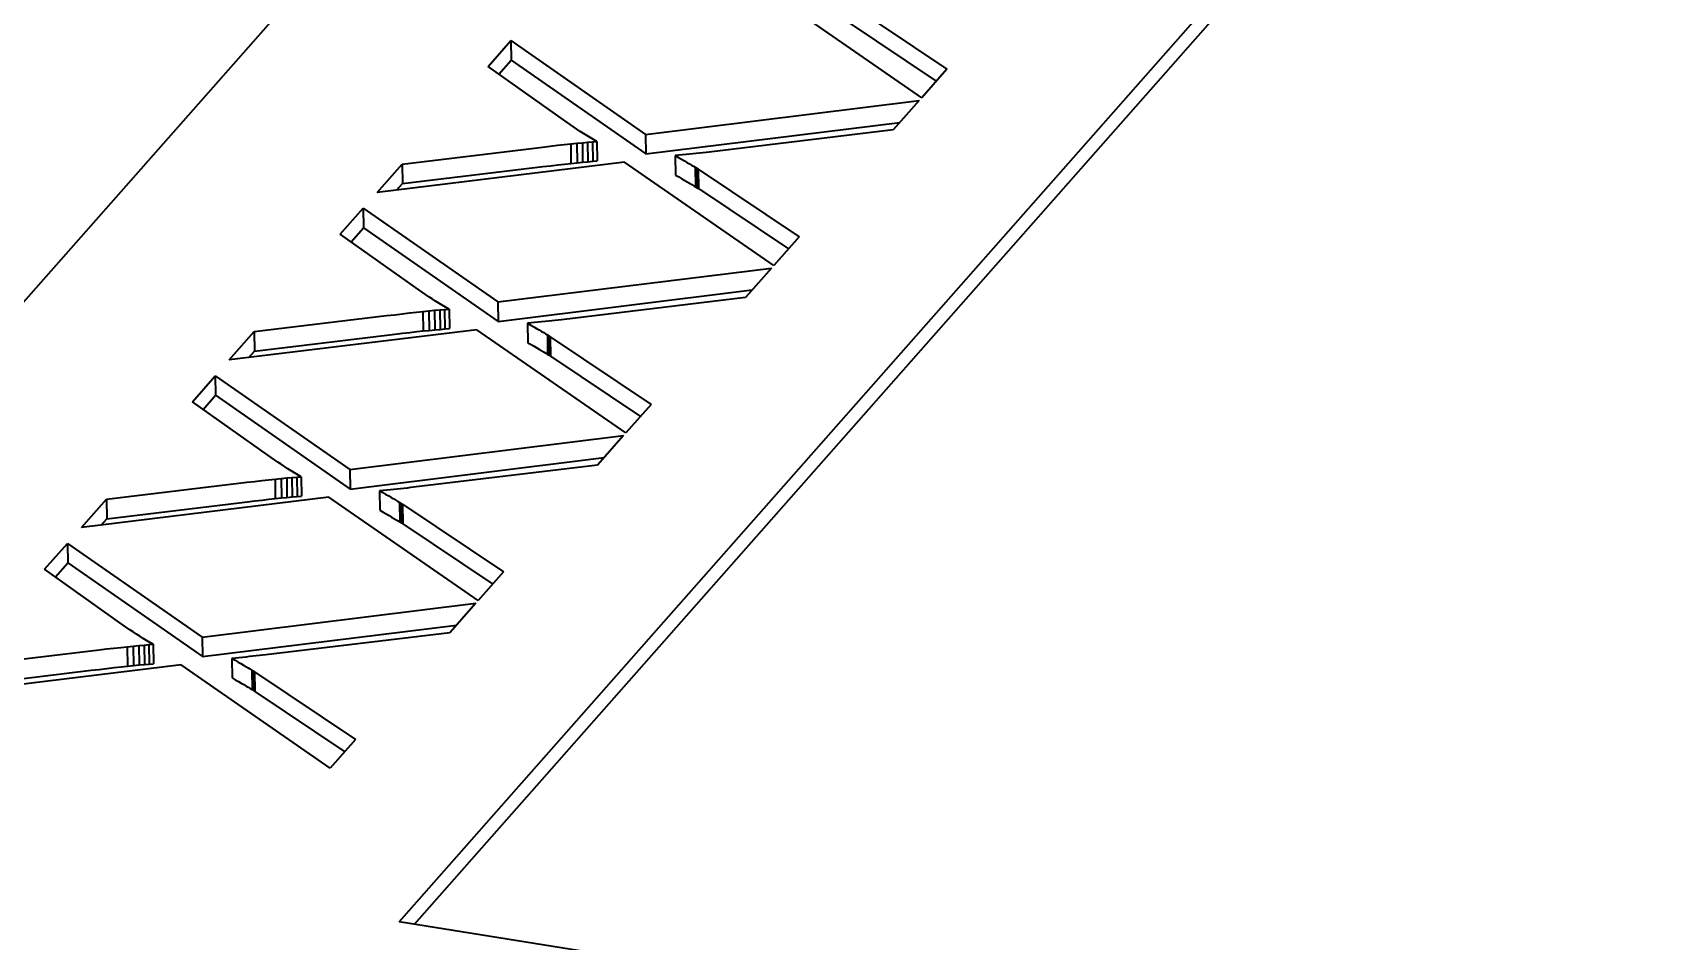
# Model space of a CAD drawing. Extents: x -1051 to 2563, y -231 to 775.
# Drawn here: x -283.658 to -279.888, y 555.107 to 557.2 of the extents above; entities that cross this region are included whole.
import ezdxf

# ---------------------------------------------------------------- set-up
doc = ezdxf.new("R2010")
doc.units = 0

msp = doc.modelspace()

# ---------------------------------------------------------------- linework, layer by layer
at = {"color": 7, "lineweight": 35, "ltscale": 0.138122}
msp.add_line((-285.4059, 554.6219), (-281.751, 558.7651), dxfattribs=at)
at = {"color": 7, "lineweight": 35, "ltscale": 0.110498}
msp.add_line((-282.8135, 555.1523), (-279.8896, 558.4669), dxfattribs=at)
at = {"color": 7, "lineweight": 35, "ltscale": 0.10919}
msp.add_line((-282.7782, 555.1467), (-279.8889, 558.422), dxfattribs=at)
at = {"color": 7, "lineweight": 35, "ltscale": 0.01045}
msp.add_line((-281.6097, 557.0504), (-281.9534, 557.2884), dxfattribs=at)
at = {"color": 7, "lineweight": 35, "ltscale": 0.007003}
for p, q in [((-281.7843, 557.2723), (-281.5516, 557.1163)), ((-282.1249, 556.8862), (-281.8922, 556.7302)), ((-283.1465, 555.728), (-282.9139, 555.572))]:
    msp.add_line(p, q, dxfattribs=at)
at = {"color": 7, "lineweight": 35, "ltscale": 0.00624}
for p, q in [((-281.7836, 557.2274), (-281.5763, 557.0884)), ((-282.1242, 556.8413), (-281.9168, 556.7023)), ((-282.4647, 556.4553), (-282.2574, 556.3163)), ((-283.1458, 555.6831), (-282.9385, 555.5441))]:
    msp.add_line(p, q, dxfattribs=at)
at = {"color": 7, "lineweight": 35, "ltscale": 0.001988}
for p, q in [((-282.6085, 557.1224), (-282.5559, 557.182)), ((-282.9491, 556.7363), (-282.8965, 556.796)), ((-283.2896, 556.3503), (-283.237, 556.4099)), ((-283.6302, 555.9642), (-283.5776, 556.0239))]:
    msp.add_line(p, q, dxfattribs=at)
at = {"color": 7, "lineweight": 35, "ltscale": 0.009449}
for p, q in [((-282.5559, 557.182), (-282.2456, 556.9662)), ((-282.8965, 556.796), (-282.5862, 556.5801)), ((-282.8958, 556.7511), (-282.5854, 556.5353)), ((-283.237, 556.4099), (-282.9267, 556.1941)), ((-283.2363, 556.365), (-282.926, 556.1492)), ((-283.5769, 555.9789), (-283.2666, 555.7631))]:
    msp.add_line(p, q, dxfattribs=at)
at = {"color": 7, "lineweight": 35, "ltscale": 0.001122}
for p, q in [((-282.5559, 557.182), (-282.5552, 557.1371)), ((-282.3682, 556.9489), (-282.3675, 556.9041)), ((-282.1772, 556.9172), (-282.1765, 556.8723)), ((-282.8067, 556.8977), (-282.806, 556.8528)), ((-282.1314, 556.8903), (-282.1307, 556.8455)), ((-282.1279, 556.8881), (-282.1272, 556.8433)), ((-282.8965, 556.796), (-282.8958, 556.7511)), ((-282.5862, 556.5801), (-282.5854, 556.5353)), ((-282.7588, 556.5581), (-282.7581, 556.5132)), ((-282.7319, 556.5608), (-282.7312, 556.5159)), ((-282.7199, 556.5619), (-282.7192, 556.517)), ((-282.6985, 556.5636), (-282.6978, 556.5187)), ((-283.1473, 556.5117), (-283.1466, 556.4668)), ((-282.4654, 556.5001), (-282.4647, 556.4553)), ((-283.0994, 556.1721), (-283.0987, 556.1272)), ((-283.0855, 556.1735), (-283.0848, 556.1286)), ((-283.0725, 556.1747), (-283.0718, 556.1299)), ((-283.0605, 556.1758), (-283.0598, 556.131)), ((-283.0493, 556.1768), (-283.0486, 556.1319)), ((-283.0391, 556.1776), (-283.0384, 556.1327)), ((-282.806, 556.1141), (-282.8053, 556.0692)), ((-283.4261, 555.7874), (-283.4254, 555.7426)), ((-283.3899, 555.7907), (-283.3892, 555.7458)), ((-283.2673, 555.808), (-283.2666, 555.7631))]:
    msp.add_line(p, q, dxfattribs=at)
at = {"color": 7, "lineweight": 35, "ltscale": 0.001078}
for p, q in [((-282.5837, 557.1048), (-282.5552, 557.1371)), ((-282.9243, 556.7188), (-282.8958, 556.7511))]:
    msp.add_line(p, q, dxfattribs=at)
at = {"color": 7, "lineweight": 35, "ltscale": 0.00945}
for p, q in [((-282.5552, 557.1371), (-282.2449, 556.9213)), ((-283.5776, 556.0239), (-283.2673, 555.808))]:
    msp.add_line(p, q, dxfattribs=at)
at = {"color": 7, "lineweight": 35, "ltscale": 0.005314}
for p, q in [((-282.4351, 556.9995), (-282.6085, 557.1224)), ((-282.7756, 556.6134), (-282.9491, 556.7363)), ((-283.1162, 556.2274), (-283.2896, 556.3503)), ((-283.4568, 555.8413), (-283.6302, 555.9642))]:
    msp.add_line(p, q, dxfattribs=at)
at = {"color": 7, "lineweight": 35, "ltscale": 0.002196}
for p, q in [((-281.5516, 557.1163), (-281.6097, 557.0504)), ((-282.2328, 556.3442), (-282.2909, 556.2783))]:
    msp.add_line(p, q, dxfattribs=at)
at = {"color": 7, "lineweight": 35, "ltscale": 0.01588}
for p, q in [((-282.2456, 556.9662), (-281.6152, 557.0442)), ((-282.9267, 556.1941), (-282.2963, 556.2721)), ((-283.2673, 555.808), (-282.6369, 555.886))]:
    msp.add_line(p, q, dxfattribs=at)
at = {"color": 7, "lineweight": 35, "ltscale": 0.002261}
for p, q in [((-281.6152, 557.0442), (-281.675, 556.9764)), ((-281.9558, 556.6581), (-282.0156, 556.5903)), ((-282.2963, 556.2721), (-282.3562, 556.2043)), ((-282.6369, 555.886), (-282.6967, 555.8182))]:
    msp.add_line(p, q, dxfattribs=at)
at = {"color": 7, "lineweight": 35, "ltscale": 0.000236891}
msp.add_line((-282.4274, 556.994), (-282.4351, 556.9995), dxfattribs=at)
at = {"color": 7, "lineweight": 35, "ltscale": 0.000234509}
for p, q in [((-282.4197, 556.9886), (-282.4274, 556.994)), ((-283.1008, 556.2164), (-283.1085, 556.2218))]:
    msp.add_line(p, q, dxfattribs=at)
at = {"color": 7, "lineweight": 35, "ltscale": 0.000234267}
msp.add_line((-282.412, 556.9833), (-282.4197, 556.9886), dxfattribs=at)
at = {"color": 7, "lineweight": 35, "ltscale": 0.000231069}
for p, q in [((-282.4043, 556.9781), (-282.412, 556.9833)), ((-283.0854, 556.2061), (-283.0931, 556.2112))]:
    msp.add_line(p, q, dxfattribs=at)
at = {"color": 7, "lineweight": 35, "ltscale": 0.01474}
for p, q in [((-282.2449, 556.9213), (-281.6598, 556.9937)), ((-282.5854, 556.5353), (-282.0003, 556.6077)), ((-282.926, 556.1492), (-282.3409, 556.2216)), ((-283.2666, 555.7631), (-282.6814, 555.8356))]:
    msp.add_line(p, q, dxfattribs=at)
at = {"color": 7, "lineweight": 35, "ltscale": 0.000372905}
for p, q in [((-282.4331, 556.9426), (-282.4183, 556.9442)), ((-282.4324, 556.8977), (-282.4176, 556.8993)), ((-282.7737, 556.5565), (-282.7588, 556.5581)), ((-282.7729, 556.5117), (-282.7581, 556.5132)), ((-283.1142, 556.1705), (-283.0994, 556.1721)), ((-283.1135, 556.1256), (-283.0987, 556.1272)), ((-283.4548, 555.7844), (-283.4399, 555.786)), ((-283.4541, 555.7395), (-283.4392, 555.7411))]:
    msp.add_line(p, q, dxfattribs=at)
at = {"color": 7, "lineweight": 35, "ltscale": 0.000349666}
for p, q in [((-282.4183, 556.9442), (-282.4044, 556.9456)), ((-282.4176, 556.8993), (-282.4037, 556.9007)), ((-283.0994, 556.1721), (-283.0855, 556.1735)), ((-283.0987, 556.1272), (-283.0848, 556.1286))]:
    msp.add_line(p, q, dxfattribs=at)
at = {"color": 7, "lineweight": 35, "ltscale": 0.001123}
for p, q in [((-282.4183, 556.9442), (-282.4176, 556.8993)), ((-282.4044, 556.9456), (-282.4037, 556.9007)), ((-282.3914, 556.9469), (-282.3907, 556.902)), ((-282.3793, 556.948), (-282.3786, 556.9031)), ((-282.358, 556.9497), (-282.3573, 556.9048)), ((-282.2456, 556.9662), (-282.2449, 556.9213)), ((-282.1249, 556.8862), (-282.1242, 556.8413)), ((-282.7449, 556.5596), (-282.7442, 556.5146)), ((-282.7087, 556.5629), (-282.708, 556.5179)), ((-282.5178, 556.5311), (-282.5171, 556.4862)), ((-282.472, 556.5043), (-282.4713, 556.4594)), ((-282.4684, 556.5021), (-282.4677, 556.4572)), ((-283.237, 556.4099), (-283.2363, 556.365)), ((-282.9267, 556.1941), (-282.926, 556.1492)), ((-283.4878, 556.1256), (-283.4871, 556.0807)), ((-282.8584, 556.1451), (-282.8577, 556.1002)), ((-282.8125, 556.1182), (-282.8118, 556.0733)), ((-282.809, 556.116), (-282.8083, 556.0711)), ((-283.5776, 556.0239), (-283.5769, 555.9789)), ((-283.4399, 555.786), (-283.4392, 555.7411)), ((-283.4131, 555.7887), (-283.4124, 555.7438)), ((-283.401, 555.7898), (-283.4003, 555.7449)), ((-283.3797, 555.7915), (-283.379, 555.7466)), ((-283.1989, 555.759), (-283.1982, 555.7141)), ((-283.1531, 555.7322), (-283.1524, 555.6873)), ((-283.1496, 555.73), (-283.1489, 555.6851)), ((-283.1465, 555.728), (-283.1458, 555.6831))]:
    msp.add_line(p, q, dxfattribs=at)
at = {"color": 7, "lineweight": 35, "ltscale": 0.000325829}
for p, q in [((-282.4044, 556.9456), (-282.3914, 556.9469)), ((-282.4037, 556.9007), (-282.3907, 556.902)), ((-283.0855, 556.1735), (-283.0725, 556.1747)), ((-283.0848, 556.1286), (-283.0718, 556.1299))]:
    msp.add_line(p, q, dxfattribs=at)
at = {"color": 7, "lineweight": 35, "ltscale": 0.00023003}
msp.add_line((-282.3965, 556.9731), (-282.4043, 556.9781), dxfattribs=at)
at = {"color": 7, "lineweight": 35, "ltscale": 0.000228561}
msp.add_line((-282.3889, 556.9682), (-282.3965, 556.9731), dxfattribs=at)
at = {"color": 7, "lineweight": 35, "ltscale": 0.00030261}
for p, q in [((-282.3914, 556.9469), (-282.3793, 556.948)), ((-282.3907, 556.902), (-282.3786, 556.9031)), ((-282.7319, 556.5608), (-282.7199, 556.5619)), ((-282.7312, 556.5159), (-282.7192, 556.517)), ((-283.0725, 556.1747), (-283.0605, 556.1758)), ((-283.0718, 556.1299), (-283.0598, 556.131)), ((-283.4131, 555.7887), (-283.401, 555.7898)), ((-283.4124, 555.7438), (-283.4003, 555.7449))]:
    msp.add_line(p, q, dxfattribs=at)
at = {"color": 7, "lineweight": 35, "ltscale": 0.000227572}
for p, q in [((-282.3811, 556.9634), (-282.3889, 556.9682)), ((-282.7217, 556.5773), (-282.7294, 556.5822)), ((-283.4028, 555.8052), (-283.4105, 555.8101))]:
    msp.add_line(p, q, dxfattribs=at)
at = {"color": 7, "lineweight": 35, "ltscale": 0.000225181}
msp.add_line((-282.3734, 556.9587), (-282.3811, 556.9634), dxfattribs=at)
at = {"color": 7, "lineweight": 35, "ltscale": 0.000279412}
for p, q in [((-282.3793, 556.948), (-282.3682, 556.9489)), ((-282.7192, 556.517), (-282.708, 556.5179)), ((-283.0605, 556.1758), (-283.0493, 556.1768)), ((-283.0598, 556.131), (-283.0486, 556.1319)), ((-283.401, 555.7898), (-283.3899, 555.7907))]:
    msp.add_line(p, q, dxfattribs=at)
at = {"color": 7, "lineweight": 35, "ltscale": 0.000224399}
for p, q in [((-282.3657, 556.9542), (-282.3734, 556.9587)), ((-283.0468, 556.182), (-283.0545, 556.1866))]:
    msp.add_line(p, q, dxfattribs=at)
at = {"color": 7, "lineweight": 35, "ltscale": 0.000255593}
for p, q in [((-282.3682, 556.9489), (-282.358, 556.9497)), ((-282.708, 556.5179), (-282.6978, 556.5187)), ((-283.3899, 555.7907), (-283.3797, 555.7915))]:
    msp.add_line(p, q, dxfattribs=at)
at = {"color": 7, "lineweight": 35, "ltscale": 0.000222198}
msp.add_line((-282.358, 556.9497), (-282.3657, 556.9542), dxfattribs=at)
at = {"color": 7, "lineweight": 35, "ltscale": 0.010678}
for p, q in [((-281.675, 556.9764), (-282.0991, 556.9253)), ((-282.3562, 556.2043), (-282.7802, 556.1532))]:
    msp.add_line(p, q, dxfattribs=at)
at = {"color": 7, "lineweight": 35, "ltscale": 0.007681}
for p, q in [((-282.8067, 556.8977), (-282.5017, 556.9346)), ((-282.806, 556.8528), (-282.501, 556.8898)), ((-283.1473, 556.5117), (-282.8423, 556.5486)), ((-283.1466, 556.4668), (-282.8416, 556.5037)), ((-283.4878, 556.1256), (-283.1828, 556.1625)), ((-283.4871, 556.0807), (-283.1821, 556.1176)), ((-283.8277, 555.6946), (-283.5226, 555.7316))]:
    msp.add_line(p, q, dxfattribs=at)
at = {"color": 7, "lineweight": 35, "ltscale": 0.000466533}
for p, q in [((-282.5017, 556.9346), (-282.4832, 556.9369)), ((-283.1821, 556.1176), (-283.1636, 556.1199)), ((-283.5226, 555.7316), (-283.5041, 555.7338))]:
    msp.add_line(p, q, dxfattribs=at)
at = {"color": 7, "lineweight": 35, "ltscale": 0.000443263}
for p, q in [((-282.4832, 556.9369), (-282.4655, 556.939)), ((-282.4825, 556.892), (-282.4648, 556.894)), ((-282.8237, 556.5508), (-282.8061, 556.5529)), ((-282.823, 556.5059), (-282.8054, 556.508)), ((-283.1643, 556.1647), (-283.1467, 556.1668)), ((-283.1636, 556.1199), (-283.146, 556.1219)), ((-283.5048, 555.7787), (-283.4872, 555.7808))]:
    msp.add_line(p, q, dxfattribs=at)
at = {"color": 7, "lineweight": 35, "ltscale": 0.00042}
for p, q in [((-282.4655, 556.939), (-282.4489, 556.9409)), ((-283.1467, 556.1668), (-283.13, 556.1687)), ((-283.146, 556.1219), (-283.1293, 556.1238))]:
    msp.add_line(p, q, dxfattribs=at)
at = {"color": 7, "lineweight": 35, "ltscale": 0.000396156}
for p, q in [((-282.4489, 556.9409), (-282.4331, 556.9426)), ((-283.13, 556.1687), (-283.1142, 556.1705)), ((-283.1293, 556.1238), (-283.1135, 556.1256))]:
    msp.add_line(p, q, dxfattribs=at)
at = {"color": 7, "lineweight": 35, "ltscale": 0.000208465}
for p, q in [((-282.1689, 556.918), (-282.1772, 556.9172)), ((-282.8501, 556.1459), (-282.8584, 556.1451))]:
    msp.add_line(p, q, dxfattribs=at)
at = {"color": 7, "lineweight": 35, "ltscale": 0.000214623}
for p, q in [((-282.1772, 556.9172), (-282.1698, 556.9129)), ((-282.1765, 556.8723), (-282.1691, 556.868))]:
    msp.add_line(p, q, dxfattribs=at)
at = {"color": 7, "lineweight": 35, "ltscale": 0.000200902}
msp.add_line((-282.1698, 556.9129), (-282.1628, 556.9089), dxfattribs=at)
at = {"color": 7, "lineweight": 35, "ltscale": 0.000206187}
for p, q in [((-282.1607, 556.9188), (-282.1689, 556.918)), ((-282.5013, 556.5327), (-282.5095, 556.5319))]:
    msp.add_line(p, q, dxfattribs=at)
at = {"color": 7, "lineweight": 35, "ltscale": 0.000187379}
for p, q in [((-282.1628, 556.9089), (-282.1563, 556.9052)), ((-282.1621, 556.864), (-282.1556, 556.8602)), ((-282.7875, 556.1523), (-282.795, 556.1515)), ((-282.8432, 556.0919), (-282.8368, 556.0881)), ((-283.1845, 555.7507), (-283.178, 555.7469))]:
    msp.add_line(p, q, dxfattribs=at)
at = {"color": 7, "lineweight": 35, "ltscale": 0.000203909}
msp.add_line((-282.1526, 556.9196), (-282.1607, 556.9188), dxfattribs=at)
at = {"color": 7, "lineweight": 35, "ltscale": 0.000200113}
for p, q in [((-282.1447, 556.9203), (-282.1526, 556.9196)), ((-282.8258, 556.1483), (-282.8337, 556.1475))]:
    msp.add_line(p, q, dxfattribs=at)
at = {"color": 7, "lineweight": 35, "ltscale": 0.000197835}
for p, q in [((-282.1368, 556.9211), (-282.1447, 556.9203)), ((-282.4773, 556.5351), (-282.4852, 556.5343)), ((-282.8179, 556.149), (-282.8258, 556.1483)), ((-283.1584, 555.763), (-283.1663, 555.7622))]:
    msp.add_line(p, q, dxfattribs=at)
at = {"color": 7, "lineweight": 35, "ltscale": 0.000194961}
for p, q in [((-282.129, 556.922), (-282.1368, 556.9211)), ((-282.4696, 556.5359), (-282.4773, 556.5351))]:
    msp.add_line(p, q, dxfattribs=at)
at = {"color": 7, "lineweight": 35, "ltscale": 0.000192522}
for p, q in [((-282.1214, 556.9228), (-282.129, 556.922)), ((-282.4619, 556.5367), (-282.4696, 556.5359))]:
    msp.add_line(p, q, dxfattribs=at)
at = {"color": 7, "lineweight": 35, "ltscale": 0.000189653}
for p, q in [((-282.1138, 556.9236), (-282.1214, 556.9228)), ((-282.4544, 556.5376), (-282.4619, 556.5367))]:
    msp.add_line(p, q, dxfattribs=at)
at = {"color": 7, "lineweight": 35, "ltscale": 0.000187211}
msp.add_line((-282.1064, 556.9244), (-282.1138, 556.9236), dxfattribs=at)
at = {"color": 7, "lineweight": 35, "ltscale": 0.00018359}
for p, q in [((-282.0991, 556.9253), (-282.1064, 556.9244)), ((-282.7802, 556.1532), (-282.7875, 556.1523))]:
    msp.add_line(p, q, dxfattribs=at)
at = {"color": 7, "lineweight": 35, "ltscale": 0.014365}
for p, q in [((-282.294, 556.9023), (-282.8643, 556.8324)), ((-282.6345, 556.5162), (-283.2049, 556.4464)), ((-282.9751, 556.1302), (-283.5454, 556.0603)), ((-283.3156, 555.7441), (-283.886, 555.6743))]:
    msp.add_line(p, q, dxfattribs=at)
at = {"color": 7, "lineweight": 35, "ltscale": 0.002177}
for p, q in [((-282.8643, 556.8324), (-282.8067, 556.8977)), ((-283.2049, 556.4464), (-283.1473, 556.5117)), ((-283.5454, 556.0603), (-283.4878, 556.1256))]:
    msp.add_line(p, q, dxfattribs=at)
at = {"color": 7, "lineweight": 35, "ltscale": 0.000466351}
for p, q in [((-282.501, 556.8898), (-282.4825, 556.892)), ((-283.1828, 556.1625), (-283.1643, 556.1647)), ((-283.5233, 555.7765), (-283.5048, 555.7787))]:
    msp.add_line(p, q, dxfattribs=at)
at = {"color": 7, "lineweight": 35, "ltscale": 0.000420175}
msp.add_line((-282.4648, 556.894), (-282.4482, 556.896), dxfattribs=at)
at = {"color": 7, "lineweight": 35, "ltscale": 0.000395988}
msp.add_line((-282.4482, 556.896), (-282.4324, 556.8977), dxfattribs=at)
at = {"color": 7, "lineweight": 35, "ltscale": 0.000279541}
for p, q in [((-282.3786, 556.9031), (-282.3675, 556.9041)), ((-282.7199, 556.5619), (-282.7087, 556.5629)), ((-283.4003, 555.7449), (-283.3892, 555.7458))]:
    msp.add_line(p, q, dxfattribs=at)
at = {"color": 7, "lineweight": 35, "ltscale": 0.00025624}
msp.add_line((-282.3675, 556.9041), (-282.3573, 556.9048), dxfattribs=at)
at = {"color": 7, "lineweight": 35, "ltscale": 0.010451}
for p, q in [((-281.9503, 556.6644), (-282.294, 556.9023)), ((-282.6314, 555.8923), (-282.9751, 556.1302))]:
    msp.add_line(p, q, dxfattribs=at)
at = {"color": 7, "lineweight": 35, "ltscale": 0.000172991}
for p, q in [((-282.1563, 556.9052), (-282.1504, 556.9017)), ((-282.4969, 556.5191), (-282.4909, 556.5156)), ((-282.8368, 556.0881), (-282.8308, 556.0847)), ((-283.1773, 555.7021), (-283.1713, 555.6986))]:
    msp.add_line(p, q, dxfattribs=at)
at = {"color": 7, "lineweight": 35, "ltscale": 0.000159372}
for p, q in [((-282.1504, 556.9017), (-282.1449, 556.8984)), ((-282.8308, 556.0847), (-282.8253, 556.0814)), ((-283.1713, 555.6986), (-283.1658, 555.6954))]:
    msp.add_line(p, q, dxfattribs=at)
at = {"color": 7, "lineweight": 35, "ltscale": 0.000144325}
for p, q in [((-282.1449, 556.8984), (-282.1399, 556.8955)), ((-282.1442, 556.8535), (-282.1392, 556.8506))]:
    msp.add_line(p, q, dxfattribs=at)
at = {"color": 7, "lineweight": 35, "ltscale": 0.000132154}
msp.add_line((-282.1399, 556.8955), (-282.1354, 556.8928), dxfattribs=at)
at = {"color": 7, "lineweight": 35, "ltscale": 0.000117108}
for p, q in [((-282.1354, 556.8928), (-282.1314, 556.8903)), ((-282.1347, 556.8479), (-282.1307, 556.8455)), ((-282.476, 556.5067), (-282.472, 556.5043)), ((-282.4753, 556.4618), (-282.4713, 556.4594)), ((-282.8165, 556.1207), (-282.8125, 556.1182)), ((-282.8158, 556.0757), (-282.8118, 556.0733)), ((-283.1571, 555.7346), (-283.1531, 555.7322)), ((-283.1564, 555.6897), (-283.1524, 555.6873))]:
    msp.add_line(p, q, dxfattribs=at)
at = {"color": 7, "lineweight": 35, "ltscale": 0.000103515}
for p, q in [((-282.1314, 556.8903), (-282.1279, 556.8881)), ((-282.1307, 556.8455), (-282.1272, 556.8433)), ((-282.472, 556.5043), (-282.4684, 556.5021)), ((-282.4713, 556.4594), (-282.4677, 556.4572)), ((-282.8125, 556.1182), (-282.809, 556.116)), ((-282.8118, 556.0733), (-282.8083, 556.0711)), ((-283.1531, 555.7322), (-283.1496, 555.73)), ((-283.1524, 555.6873), (-283.1489, 555.6851))]:
    msp.add_line(p, q, dxfattribs=at)
at = {"color": 7, "lineweight": 35, "ltscale": 8.84747e-05}
for p, q in [((-282.1279, 556.8881), (-282.1249, 556.8862)), ((-282.8083, 556.0711), (-282.8053, 556.0692))]:
    msp.add_line(p, q, dxfattribs=at)
at = {"color": 7, "lineweight": 35, "ltscale": 0.000495726}
for p, q in [((-282.8191, 556.838), (-282.806, 556.8528)), ((-283.1597, 556.4519), (-283.1466, 556.4668))]:
    msp.add_line(p, q, dxfattribs=at)
at = {"color": 7, "lineweight": 35, "ltscale": 0.00020166}
for p, q in [((-282.1691, 556.868), (-282.1621, 556.864)), ((-283.1915, 555.7548), (-283.1845, 555.7507)), ((-283.1908, 555.7098), (-283.1838, 555.7058))]:
    msp.add_line(p, q, dxfattribs=at)
at = {"color": 7, "lineweight": 35, "ltscale": 0.000172228}
for p, q in [((-282.1556, 556.8602), (-282.1497, 556.8568)), ((-283.178, 555.7469), (-283.172, 555.7435))]:
    msp.add_line(p, q, dxfattribs=at)
at = {"color": 7, "lineweight": 35, "ltscale": 0.000160152}
msp.add_line((-282.1497, 556.8568), (-282.1442, 556.8535), dxfattribs=at)
at = {"color": 7, "lineweight": 35, "ltscale": 0.000131367}
for p, q in [((-282.1392, 556.8506), (-282.1347, 556.8479)), ((-282.821, 556.1234), (-282.8165, 556.1207))]:
    msp.add_line(p, q, dxfattribs=at)
at = {"color": 7, "lineweight": 35, "ltscale": 8.92998e-05}
for p, q in [((-282.1272, 556.8433), (-282.1242, 556.8413)), ((-282.809, 556.116), (-282.806, 556.1141))]:
    msp.add_line(p, q, dxfattribs=at)
at = {"color": 7, "lineweight": 35, "ltscale": 0.002195}
for p, q in [((-281.8922, 556.7302), (-281.9503, 556.6644)), ((-282.5733, 555.9581), (-282.6314, 555.8923)), ((-282.9139, 555.572), (-282.972, 555.5062))]:
    msp.add_line(p, q, dxfattribs=at)
at = {"color": 7, "lineweight": 35, "ltscale": 0.015879}
msp.add_line((-282.5862, 556.5801), (-281.9558, 556.6581), dxfattribs=at)
at = {"color": 7, "lineweight": 35, "ltscale": 0.00023627}
for p, q in [((-282.7679, 556.6079), (-282.7756, 556.6134)), ((-283.4491, 555.8358), (-283.4568, 555.8413))]:
    msp.add_line(p, q, dxfattribs=at)
at = {"color": 7, "lineweight": 35, "ltscale": 0.000235135}
msp.add_line((-282.7602, 556.6025), (-282.7679, 556.6079), dxfattribs=at)
at = {"color": 7, "lineweight": 35, "ltscale": 0.000233639}
msp.add_line((-282.7525, 556.5972), (-282.7602, 556.6025), dxfattribs=at)
at = {"color": 7, "lineweight": 35, "ltscale": 0.000231704}
msp.add_line((-282.7448, 556.5921), (-282.7525, 556.5972), dxfattribs=at)
at = {"color": 7, "lineweight": 35, "ltscale": 0.000230226}
msp.add_line((-282.7371, 556.587), (-282.7448, 556.5921), dxfattribs=at)
at = {"color": 7, "lineweight": 35, "ltscale": 0.000228384}
for p, q in [((-282.7294, 556.5822), (-282.7371, 556.587)), ((-283.4105, 555.8101), (-283.4182, 555.8149))]:
    msp.add_line(p, q, dxfattribs=at)
at = {"color": 7, "lineweight": 35, "ltscale": 0.000225971}
for p, q in [((-282.714, 556.5726), (-282.7217, 556.5773)), ((-283.0545, 556.1866), (-283.0623, 556.1913)), ((-283.3951, 555.8005), (-283.4028, 555.8052))]:
    msp.add_line(p, q, dxfattribs=at)
at = {"color": 7, "lineweight": 35, "ltscale": 0.000222966}
msp.add_line((-282.7063, 556.5681), (-282.714, 556.5726), dxfattribs=at)
at = {"color": 7, "lineweight": 35, "ltscale": 0.000223625}
msp.add_line((-282.6985, 556.5636), (-282.7063, 556.5681), dxfattribs=at)
at = {"color": 7, "lineweight": 35, "ltscale": 0.010677}
for p, q in [((-282.0156, 556.5903), (-282.4396, 556.5392)), ((-282.6967, 555.8182), (-283.1208, 555.7671))]:
    msp.add_line(p, q, dxfattribs=at)
at = {"color": 7, "lineweight": 35, "ltscale": 0.000467108}
msp.add_line((-282.8423, 556.5486), (-282.8237, 556.5508), dxfattribs=at)
at = {"color": 7, "lineweight": 35, "ltscale": 0.000419417}
for p, q in [((-282.8061, 556.5529), (-282.7894, 556.5548)), ((-283.4865, 555.7358), (-283.4698, 555.7378))]:
    msp.add_line(p, q, dxfattribs=at)
at = {"color": 7, "lineweight": 35, "ltscale": 0.000396747}
for p, q in [((-282.7894, 556.5548), (-282.7737, 556.5565)), ((-283.4698, 555.7378), (-283.4541, 555.7395))]:
    msp.add_line(p, q, dxfattribs=at)
at = {"color": 7, "lineweight": 35, "ltscale": 0.000349064}
for p, q in [((-282.7588, 556.5581), (-282.7449, 556.5596)), ((-283.4392, 555.7411), (-283.4254, 555.7426))]:
    msp.add_line(p, q, dxfattribs=at)
at = {"color": 7, "lineweight": 35, "ltscale": 0.000326442}
for p, q in [((-282.7449, 556.5596), (-282.7319, 556.5608)), ((-283.4254, 555.7426), (-283.4124, 555.7438))]:
    msp.add_line(p, q, dxfattribs=at)
at = {"color": 7, "lineweight": 35, "ltscale": 0.000255479}
for p, q in [((-282.7087, 556.5629), (-282.6985, 556.5636)), ((-283.3892, 555.7458), (-283.379, 555.7466))]:
    msp.add_line(p, q, dxfattribs=at)
at = {"color": 7, "lineweight": 35, "ltscale": 0.000209225}
msp.add_line((-282.5095, 556.5319), (-282.5178, 556.5311), dxfattribs=at)
at = {"color": 7, "lineweight": 35, "ltscale": 0.000215286}
for p, q in [((-282.5178, 556.5311), (-282.5103, 556.5269)), ((-282.5171, 556.4862), (-282.5096, 556.4819)), ((-282.8584, 556.1451), (-282.8509, 556.1408)), ((-282.8577, 556.1002), (-282.8502, 556.0959)), ((-283.1989, 555.759), (-283.1915, 555.7548)), ((-283.1982, 555.7141), (-283.1908, 555.7098))]:
    msp.add_line(p, q, dxfattribs=at)
at = {"color": 7, "lineweight": 35, "ltscale": 0.00020315}
msp.add_line((-282.4932, 556.5335), (-282.5013, 556.5327), dxfattribs=at)
at = {"color": 7, "lineweight": 35, "ltscale": 0.000200872}
msp.add_line((-282.4852, 556.5343), (-282.4932, 556.5335), dxfattribs=at)
at = {"color": 7, "lineweight": 35, "ltscale": 0.000186452}
msp.add_line((-282.447, 556.5384), (-282.4544, 556.5376), dxfattribs=at)
at = {"color": 7, "lineweight": 35, "ltscale": 0.000184347}
msp.add_line((-282.4396, 556.5392), (-282.447, 556.5384), dxfattribs=at)
at = {"color": 7, "lineweight": 35, "ltscale": 0.00046729}
msp.add_line((-282.8416, 556.5037), (-282.823, 556.5059), dxfattribs=at)
at = {"color": 7, "lineweight": 35, "ltscale": 0.000419242}
for p, q in [((-282.8054, 556.508), (-282.7887, 556.5099)), ((-283.4872, 555.7808), (-283.4706, 555.7827))]:
    msp.add_line(p, q, dxfattribs=at)
at = {"color": 7, "lineweight": 35, "ltscale": 0.000396914}
for p, q in [((-282.7887, 556.5099), (-282.7729, 556.5117)), ((-283.4706, 555.7827), (-283.4548, 555.7844))]:
    msp.add_line(p, q, dxfattribs=at)
at = {"color": 7, "lineweight": 35, "ltscale": 0.000348907}
for p, q in [((-282.7581, 556.5132), (-282.7442, 556.5146)), ((-283.4399, 555.786), (-283.4261, 555.7874))]:
    msp.add_line(p, q, dxfattribs=at)
at = {"color": 7, "lineweight": 35, "ltscale": 0.000326588}
for p, q in [((-282.7442, 556.5146), (-282.7312, 556.5159)), ((-283.4261, 555.7874), (-283.4131, 555.7887))]:
    msp.add_line(p, q, dxfattribs=at)
at = {"color": 7, "lineweight": 35, "ltscale": 0.010449}
for p, q in [((-282.2909, 556.2783), (-282.6345, 556.5162)), ((-282.972, 555.5062), (-283.3156, 555.7441))]:
    msp.add_line(p, q, dxfattribs=at)
at = {"color": 7, "lineweight": 35, "ltscale": 0.000200999}
for p, q in [((-282.5103, 556.5269), (-282.5034, 556.5228)), ((-282.8509, 556.1408), (-282.8439, 556.1368))]:
    msp.add_line(p, q, dxfattribs=at)
at = {"color": 7, "lineweight": 35, "ltscale": 0.000187275}
for p, q in [((-282.5034, 556.5228), (-282.4969, 556.5191)), ((-282.5027, 556.478), (-282.4962, 556.4742))]:
    msp.add_line(p, q, dxfattribs=at)
at = {"color": 7, "lineweight": 35, "ltscale": 0.000158715}
msp.add_line((-282.4909, 556.5156), (-282.4854, 556.5124), dxfattribs=at)
at = {"color": 7, "lineweight": 35, "ltscale": 0.000145759}
for p, q in [((-282.4854, 556.5124), (-282.4804, 556.5094)), ((-282.4847, 556.4675), (-282.4797, 556.4645))]:
    msp.add_line(p, q, dxfattribs=at)
at = {"color": 7, "lineweight": 35, "ltscale": 0.000130712}
for p, q in [((-282.4804, 556.5094), (-282.476, 556.5067)), ((-283.1616, 555.7373), (-283.1571, 555.7346)), ((-283.1609, 555.6924), (-283.1564, 555.6897))]:
    msp.add_line(p, q, dxfattribs=at)
at = {"color": 7, "lineweight": 35, "ltscale": 8.99395e-05}
for p, q in [((-282.4684, 556.5021), (-282.4654, 556.5001)), ((-283.1496, 555.73), (-283.1465, 555.728)), ((-283.1489, 555.6851), (-283.1458, 555.6831))]:
    msp.add_line(p, q, dxfattribs=at)
at = {"color": 7, "lineweight": 35, "ltscale": 0.007002}
for p, q in [((-282.4654, 556.5001), (-282.2328, 556.3442)), ((-282.806, 556.1141), (-282.5733, 555.9581))]:
    msp.add_line(p, q, dxfattribs=at)
at = {"color": 7, "lineweight": 35, "ltscale": 0.000200239}
for p, q in [((-282.5096, 556.4819), (-282.5027, 556.478)), ((-282.8502, 556.0959), (-282.8432, 556.0919))]:
    msp.add_line(p, q, dxfattribs=at)
at = {"color": 7, "lineweight": 35, "ltscale": 0.000173763}
for p, q in [((-282.4962, 556.4742), (-282.4902, 556.4707)), ((-282.8375, 556.1331), (-282.8315, 556.1295))]:
    msp.add_line(p, q, dxfattribs=at)
at = {"color": 7, "lineweight": 35, "ltscale": 0.000157943}
msp.add_line((-282.4902, 556.4707), (-282.4847, 556.4675), dxfattribs=at)
at = {"color": 7, "lineweight": 35, "ltscale": 0.000131503}
for p, q in [((-282.4797, 556.4645), (-282.4753, 556.4618)), ((-282.8203, 556.0785), (-282.8158, 556.0757))]:
    msp.add_line(p, q, dxfattribs=at)
at = {"color": 7, "lineweight": 35, "ltscale": 8.91203e-05}
msp.add_line((-282.4677, 556.4572), (-282.4647, 556.4553), dxfattribs=at)
at = {"color": 7, "lineweight": 35, "ltscale": 0.001077}
for p, q in [((-283.2648, 556.3327), (-283.2363, 556.365)), ((-283.6054, 555.9467), (-283.5769, 555.9789))]:
    msp.add_line(p, q, dxfattribs=at)
at = {"color": 7, "lineweight": 35, "ltscale": 0.000237779}
msp.add_line((-283.1085, 556.2218), (-283.1162, 556.2274), dxfattribs=at)
at = {"color": 7, "lineweight": 35, "ltscale": 0.000233406}
msp.add_line((-283.0931, 556.2112), (-283.1008, 556.2164), dxfattribs=at)
at = {"color": 7, "lineweight": 35, "ltscale": 0.000230863}
msp.add_line((-283.0777, 556.201), (-283.0854, 556.2061), dxfattribs=at)
at = {"color": 7, "lineweight": 35, "ltscale": 0.000229203}
msp.add_line((-283.0699, 556.196), (-283.0777, 556.201), dxfattribs=at)
at = {"color": 7, "lineweight": 35, "ltscale": 0.000226119}
msp.add_line((-283.0623, 556.1913), (-283.0699, 556.196), dxfattribs=at)
at = {"color": 7, "lineweight": 35, "ltscale": 0.000256353}
for p, q in [((-283.0493, 556.1768), (-283.0391, 556.1776)), ((-283.0486, 556.1319), (-283.0384, 556.1327))]:
    msp.add_line(p, q, dxfattribs=at)
at = {"color": 7, "lineweight": 35, "ltscale": 0.000222858}
for p, q in [((-283.0391, 556.1776), (-283.0468, 556.182)), ((-283.3797, 555.7915), (-283.3874, 555.796))]:
    msp.add_line(p, q, dxfattribs=at)
at = {"color": 7, "lineweight": 35, "ltscale": 0.000206046}
msp.add_line((-282.8419, 556.1466), (-282.8501, 556.1459), dxfattribs=at)
at = {"color": 7, "lineweight": 35, "ltscale": 0.000186613}
for p, q in [((-282.8439, 556.1368), (-282.8375, 556.1331)), ((-283.1838, 555.7058), (-283.1773, 555.7021))]:
    msp.add_line(p, q, dxfattribs=at)
at = {"color": 7, "lineweight": 35, "ltscale": 0.000204063}
msp.add_line((-282.8337, 556.1475), (-282.8419, 556.1466), dxfattribs=at)
at = {"color": 7, "lineweight": 35, "ltscale": 0.000158603}
msp.add_line((-282.8315, 556.1295), (-282.826, 556.1263), dxfattribs=at)
at = {"color": 7, "lineweight": 35, "ltscale": 0.000145105}
for p, q in [((-282.826, 556.1263), (-282.821, 556.1234)), ((-283.1658, 555.6954), (-283.1609, 555.6924))]:
    msp.add_line(p, q, dxfattribs=at)
at = {"color": 7, "lineweight": 35, "ltscale": 0.000195719}
msp.add_line((-282.8101, 556.1499), (-282.8179, 556.149), dxfattribs=at)
at = {"color": 7, "lineweight": 35, "ltscale": 0.000191764}
msp.add_line((-282.8025, 556.1507), (-282.8101, 556.1499), dxfattribs=at)
at = {"color": 7, "lineweight": 35, "ltscale": 0.000189487}
for p, q in [((-282.795, 556.1515), (-282.8025, 556.1507)), ((-283.1355, 555.7654), (-283.143, 555.7646))]:
    msp.add_line(p, q, dxfattribs=at)
at = {"color": 7, "lineweight": 35, "ltscale": 0.000494581}
msp.add_line((-283.5002, 556.0659), (-283.4871, 556.0807), dxfattribs=at)
at = {"color": 7, "lineweight": 35, "ltscale": 0.000144983}
for p, q in [((-282.8253, 556.0814), (-282.8203, 556.0785)), ((-283.1666, 555.7402), (-283.1616, 555.7373))]:
    msp.add_line(p, q, dxfattribs=at)
at = {"color": 7, "lineweight": 35, "ltscale": 0.006242}
msp.add_line((-282.8053, 556.0692), (-282.5979, 555.9302), dxfattribs=at)
at = {"color": 7, "lineweight": 35, "ltscale": 0.00023601}
msp.add_line((-283.4413, 555.8304), (-283.4491, 555.8358), dxfattribs=at)
at = {"color": 7, "lineweight": 35, "ltscale": 0.000232775}
msp.add_line((-283.4337, 555.8251), (-283.4413, 555.8304), dxfattribs=at)
at = {"color": 7, "lineweight": 35, "ltscale": 0.000232551}
msp.add_line((-283.4259, 555.8199), (-283.4337, 555.8251), dxfattribs=at)
at = {"color": 7, "lineweight": 35, "ltscale": 0.00022939}
msp.add_line((-283.4182, 555.8149), (-283.4259, 555.8199), dxfattribs=at)
at = {"color": 7, "lineweight": 35, "ltscale": 0.007682}
msp.add_line((-283.8284, 555.7395), (-283.5233, 555.7765), dxfattribs=at)
at = {"color": 7, "lineweight": 35, "ltscale": 0.000223743}
msp.add_line((-283.3874, 555.796), (-283.3951, 555.8005), dxfattribs=at)
at = {"color": 7, "lineweight": 35, "ltscale": 0.000209086}
msp.add_line((-283.1906, 555.7598), (-283.1989, 555.759), dxfattribs=at)
at = {"color": 7, "lineweight": 35, "ltscale": 0.00020634}
msp.add_line((-283.1824, 555.7606), (-283.1906, 555.7598), dxfattribs=at)
at = {"color": 7, "lineweight": 35, "ltscale": 0.000203006}
msp.add_line((-283.1743, 555.7614), (-283.1824, 555.7606), dxfattribs=at)
at = {"color": 7, "lineweight": 35, "ltscale": 0.000201028}
msp.add_line((-283.1663, 555.7622), (-283.1743, 555.7614), dxfattribs=at)
at = {"color": 7, "lineweight": 35, "ltscale": 0.000159498}
msp.add_line((-283.172, 555.7435), (-283.1666, 555.7402), dxfattribs=at)
at = {"color": 7, "lineweight": 35, "ltscale": 0.000194799}
msp.add_line((-283.1507, 555.7638), (-283.1584, 555.763), dxfattribs=at)
at = {"color": 7, "lineweight": 35, "ltscale": 0.000192686}
msp.add_line((-283.143, 555.7646), (-283.1507, 555.7638), dxfattribs=at)
at = {"color": 7, "lineweight": 35, "ltscale": 0.000186621}
msp.add_line((-283.1281, 555.7663), (-283.1355, 555.7654), dxfattribs=at)
at = {"color": 7, "lineweight": 35, "ltscale": 0.000184177}
msp.add_line((-283.1208, 555.7671), (-283.1281, 555.7663), dxfattribs=at)
at = {"color": 7, "lineweight": 35, "ltscale": 0.000443087}
msp.add_line((-283.5041, 555.7338), (-283.4865, 555.7358), dxfattribs=at)
at = {"color": 7, "lineweight": 35, "ltscale": 0.188516}
msp.add_line((-275.3679, 553.9594), (-282.8135, 555.1523), dxfattribs=at)

doc.saveas('drawing.dxf')
